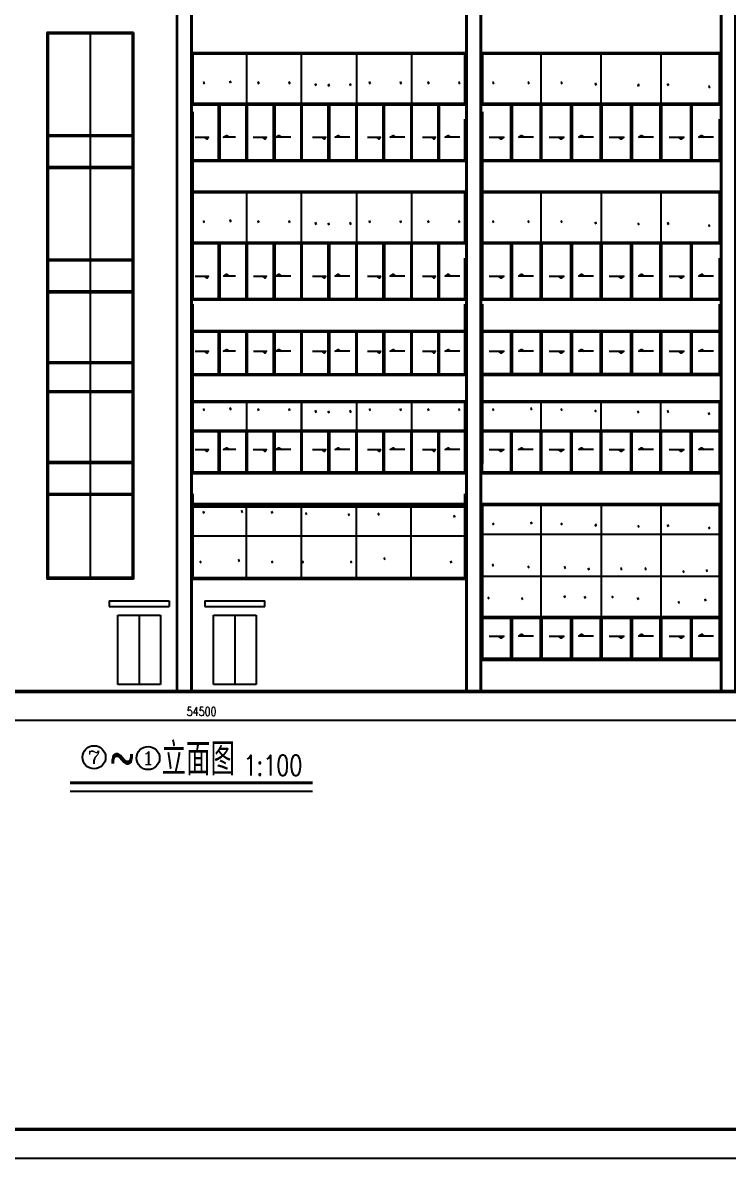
# Model space of a CAD drawing. Header units: millimetres. Extents: x 591771 to 1936534, y -622016 to 355666.
# Drawn here: x 712742 to 737121, y -103536 to -64272 of the extents above; entities that cross this region are included whole.
import ezdxf
from ezdxf.enums import TextEntityAlignment as Align

# ---------------------------------------------------------------- set-up
doc = ezdxf.new("R2010")
doc.units = ezdxf.units.MM
doc.header["$LTSCALE"] = 80
for name, color, linetype in [('\\M+5B4B0\\M+5BBA7', 124, 'Continuous'), ('\\M+5C1A2\\M+5C3E6\\M+5CFDF\\M+5CCF51', 7, 'Continuous'), ('\\M+5C1A2\\M+5C3E6\\M+5CFDF\\M+5CCF55', 140, 'Continuous'), ('\\M+5CDBC\\M+5BFF2', 252, 'Continuous'), ('AXIS', 3, 'Continuous'), ('AXIS_TEXT', 7, 'Continuous'), ('DIM_SYMB', 3, 'Continuous'), ('PUB_DIM', 3, 'Continuous'), ('WINDOW', 4, 'Continuous'), ('WINDOW_TEXT', 7, 'Continuous')]:
    doc.layers.add(name, color=color, linetype=linetype)
doc.styles.add('_TCH_AXIS', font='COMPLEX', dxfattribs={"bigfont": 'GBCBIG'})
doc.styles.add('DIM_FONT', font='SIMPLEX.shx', dxfattribs={"width": 0.8})
doc.styles.add('HZTXT', font='txt', dxfattribs={"height": 60, "bigfont": 'HZTXT'})
doc.dimstyles.new('DIMN', dxfattribs={"dimtxt": 300, "dimasz": 100, "dimexe": 250, "dimexo": 300, "dimgap": 150, "dimtad": 1, "dimdec": 0, "dimzin": 0, "dimdsep": 46, "dimtxsty": 'DIM_FONT', "dimblk": 'ARCHTICK', "dimcen": 0.09, "dimclrt": 7, "dimazin": 2, "dimtfac": 1, "dimtdec": 0, "dimtix": 1, "dimtmove": 2, "dimatfit": 3, "dimldrblk": 'ARCHTICK', "dimfxl": 0, "dimtolj": 1, "dimtzin": 0, "dimarcsym": 0})

# ---------------------------------------------------------------- blocks, each defined once
blk = doc.blocks.new('lmg3')
at = {"layer": '\\M+5B4B0\\M+5BBA7'}
for p, q in [((810879, -551852), (802579, -551852)), ((802579, -551852), (802579, -554352)), ((810829, -551902), (802629, -551902)), ((802629, -551902), (802629, -552852)), ((804654, -551852), (804654, -554352)), ((806729, -551852), (806729, -554352)), ((808804, -554352), (808804, -551852)), ((810829, -552852), (810829, -551902)), ((810879, -554352), (810879, -551852)), ((802629, -552852), (810879, -552852)), ((803629, -552852), (803629, -554352)), ((804679, -552902), (804679, -554302)), ((805704, -552852), (805704, -554352)), ((807779, -552852), (807779, -554352)), ((809854, -554352), (809854, -552852)), ((802579, -554352), (810879, -554352))]:
    blk.add_line(p, q, dxfattribs=at)
at = {"layer": 'WINDOW', "color": 252}
for p, q in [((803028, -552124), (802979, -552149)), ((803028, -552149), (802979, -552174)), ((804347, -552096), (804298, -552121)), ((804347, -552121), (804298, -552146)), ((805389, -552124), (805340, -552149)), ((805389, -552149), (805340, -552174)), ((806569, -552170), (806520, -552195)), ((806569, -552195), (806520, -552220)), ((808045, -552207), (807996, -552232)), ((808045, -552232), (807996, -552257)), ((809068, -552188), (809019, -552213)), ((809068, -552213), (809019, -552238)), ((810489, -552262), (810439, -552287)), ((810489, -552287), (810439, -552312)), ((802629, -552902), (803604, -552902)), ((802629, -552902), (802629, -554302)), ((803604, -552902), (803604, -554302)), ((803654, -552902), (804629, -552902)), ((803654, -552902), (803654, -554302)), ((804629, -552902), (804629, -554302)), ((804679, -552902), (805679, -552902)), ((805679, -552902), (805679, -554302)), ((805729, -552902), (806704, -552902)), ((805729, -552902), (805729, -554302)), ((806704, -552902), (806704, -554302)), ((806754, -552902), (807754, -552902)), ((806754, -552902), (806754, -554302)), ((807754, -552902), (807754, -554302)), ((807804, -552902), (808779, -552902)), ((807804, -552902), (807804, -554302)), ((808779, -554302), (808779, -552902)), ((808829, -552902), (809829, -552902)), ((808829, -554302), (808829, -552902)), ((809829, -554302), (809829, -552902)), ((809879, -552902), (810829, -552902)), ((809879, -554302), (809879, -552902)), ((810829, -554302), (810829, -552902)), ((802629, -554302), (803604, -554302)), ((803654, -554302), (804629, -554302)), ((804679, -554302), (805679, -554302)), ((805729, -554302), (806704, -554302)), ((806754, -554302), (807754, -554302)), ((807804, -554302), (808779, -554302)), ((808829, -554302), (809829, -554302)), ((809879, -554302), (810829, -554302))]:
    blk.add_line(p, q, dxfattribs=at)
for points in [[(802864, -553527), (803371, -553527), (803275, -553592), (803186, -553527)], [(804394, -553527), (803887, -553527), (803982, -553462), (804071, -553527)], [(804939, -553527), (805446, -553527), (805350, -553592), (805261, -553527)], [(806469, -553527), (805962, -553527), (806057, -553462), (806146, -553527)], [(807014, -553527), (807521, -553527), (807425, -553592), (807336, -553527)], [(808544, -553527), (808037, -553527), (808132, -553462), (808221, -553527)], [(809089, -553527), (809596, -553527), (809500, -553592), (809411, -553527)], [(810619, -553527), (810112, -553527), (810207, -553462), (810296, -553527)]]:
    blk.add_lwpolyline(points, dxfattribs=at)
blk = doc.blocks.new('lmg13')
at = {"layer": '\\M+5B4B0\\M+5BBA7'}
for p, q in [((848420, -586001), (838920, -586001)), ((838920, -586001), (838920, -588501)), ((848370, -586051), (838970, -586051)), ((838970, -586051), (838970, -587001)), ((840820, -586001), (840820, -588501)), ((842720, -588501), (842720, -586001)), ((842720, -586001), (842720, -588501)), ((844620, -586001), (844620, -588501)), ((846520, -586001), (846520, -588501)), ((848370, -587001), (848370, -586051)), ((848420, -588501), (848420, -586001)), ((838970, -587001), (848420, -587001)), ((839870, -587001), (839870, -588501)), ((840845, -587051), (840845, -588451)), ((841770, -587001), (841770, -588501)), ((843670, -588501), (843670, -587001)), ((845570, -588501), (845570, -587001)), ((847470, -588501), (847470, -587001)), ((838920, -588501), (848420, -588501))]:
    blk.add_line(p, q, dxfattribs=at)
at = {"layer": 'WINDOW', "color": 252}
for p, q in [((839370, -586272), (839321, -586298)), ((839370, -586298), (839321, -586323)), ((840288, -586245), (840239, -586270)), ((840288, -586270), (840239, -586295)), ((841255, -586272), (841206, -586298)), ((841255, -586298), (841206, -586323)), ((842325, -586272), (842276, -586298)), ((842325, -586298), (842276, -586323)), ((843235, -586337), (843186, -586362)), ((843235, -586362), (843186, -586387)), ((843686, -586355), (843637, -586380)), ((843686, -586380), (843637, -586406)), ((844433, -586337), (844384, -586362)), ((844433, -586362), (844384, -586387)), ((845103, -586272), (845054, -586298)), ((845103, -586298), (845054, -586323)), ((846173, -586272), (846124, -586298)), ((846173, -586298), (846124, -586323)), ((847128, -586272), (847079, -586298)), ((847128, -586298), (847079, -586323)), ((848198, -586272), (848149, -586298)), ((848198, -586298), (848149, -586323)), ((838970, -587051), (839845, -587051)), ((838970, -587051), (838970, -588451)), ((839845, -587051), (839845, -588451)), ((839895, -587051), (840795, -587051)), ((839895, -587051), (839895, -588451)), ((840795, -587051), (840795, -588451)), ((840845, -587051), (841745, -587051)), ((841745, -587051), (841745, -588451)), ((841795, -587051), (842695, -587051)), ((841795, -587051), (841795, -588451)), ((842695, -587051), (842695, -588451)), ((842745, -587051), (843645, -587051)), ((842745, -588451), (842745, -587051)), ((843645, -588451), (843645, -587051)), ((843695, -587051), (844595, -587051)), ((843695, -588451), (843695, -587051)), ((844595, -587051), (844595, -588451)), ((844620, -587051), (845545, -587051)), ((844645, -587051), (845545, -587051)), ((844645, -588451), (844645, -587051)), ((845545, -588451), (845545, -587051)), ((845595, -587051), (846495, -587051)), ((845595, -587051), (846495, -587051)), ((845595, -588451), (845595, -587051)), ((846495, -587051), (846495, -588451)), ((846545, -587051), (847445, -587051)), ((846545, -587051), (847445, -587051)), ((846545, -588451), (846545, -587051)), ((847445, -588451), (847445, -587051)), ((847495, -587051), (848370, -587051)), ((847495, -587051), (848370, -587051)), ((847495, -588451), (847495, -587051)), ((848370, -588451), (848370, -587051)), ((838970, -588451), (839845, -588451)), ((839895, -588451), (840795, -588451)), ((840845, -588451), (841745, -588451)), ((841795, -588451), (842695, -588451)), ((842745, -588451), (843645, -588451)), ((843695, -588451), (844595, -588451)), ((844620, -588451), (845545, -588451)), ((844645, -588451), (845545, -588451)), ((845595, -588451), (846495, -588451)), ((845595, -588451), (846495, -588451)), ((846545, -588451), (848370, -588451)), ((846545, -588451), (847445, -588451)), ((847495, -588451), (848370, -588451))]:
    blk.add_line(p, q, dxfattribs=at)
for points in [[(839050, -587676), (839507, -587676), (839461, -587741), (839372, -587676)], [(840447, -587676), (840032, -587676), (840128, -587611), (840217, -587676)], [(841057, -587676), (841515, -587676), (841469, -587741), (841380, -587676)], [(842354, -587676), (841846, -587676), (841942, -587611), (842031, -587676)], [(843100, -587676), (843557, -587676), (843511, -587741), (843422, -587676)], [(844396, -587676), (843889, -587676), (843984, -587611), (844073, -587676)], [(845000, -587676), (845457, -587676), (845411, -587741), (845322, -587676)], [(846296, -587676), (845789, -587676), (845884, -587611), (845973, -587676)], [(846900, -587676), (847357, -587676), (847311, -587741), (847222, -587676)], [(848196, -587676), (847689, -587676), (847784, -587611), (847873, -587676)]]:
    blk.add_lwpolyline(points, dxfattribs=at)
blk = doc.blocks.new('_ArchTick')
at = {"color": 0, "linetype": 'ByBlock', "const_width": 0.4}
blk.add_lwpolyline([(-0.5, -0.5), (0.5, 0.5)], dxfattribs=at)
blk = doc.blocks.new('*D132')
at = {"layer": 'Defpoints', "color": 0, "transparency": 16777216}
for p in [(691673, -87409), (746173, -87409), (746173, -88386)]:
    blk.add_point(p, dxfattribs=at)
at = {"layer": 'PUB_DIM', "color": 0, "lineweight": -2, "transparency": 16777216}
for p, q in [((691673, -87709), (691673, -88636)), ((746173, -87709), (746173, -88636)), ((691673, -88386), (746173, -88386))]:
    blk.add_line(p, q, dxfattribs=at)
at = {"layer": 'PUB_DIM', "color": 0, "lineweight": -2, "transparency": 16777216, "xscale": 100, "yscale": 100, "zscale": 100, "rotation": 180}
blk.add_blockref('_ArchTick', (691673, -88386), dxfattribs=at)
at = {"layer": 'PUB_DIM', "color": 0, "lineweight": -2, "transparency": 16777216, "xscale": 100, "yscale": 100, "zscale": 100}
blk.add_blockref('_ArchTick', (746173, -88386), dxfattribs=at)
at = {"layer": 'PUB_DIM', "color": 7, "transparency": 16777216, "insert": (718923, -88086), "char_height": 300, "attachment_point": 5, "style": 'DIM_FONT'}
blk.add_mtext('\\A1;54500', dxfattribs=at)

msp = doc.modelspace()

# ---------------------------------------------------------------- linework, layer by layer
at = {"layer": '\\M+5B4B0\\M+5BBA7'}
for p, q in [((713573.2, -64608.8), (713573.2, -83508.8)), ((716573.2, -64608.8), (713573.2, -64608.8)), ((713623.2, -64658.8), (713623.2, -83458.8)), ((716523.2, -64658.8), (713623.2, -64658.8)), ((715073.2, -64658.8), (715073.2, -83458.8)), ((716523.2, -64658.8), (716523.2, -83458.8)), ((716573.2, -64608.8), (716573.2, -83508.8)), ((728072.7, -65308.8), (718572.7, -65308.8)), ((728022.7, -65358.8), (718622.7, -65358.8)), ((718622.7, -65358.8), (718622.7, -67058.8)), ((720472.9, -65358.8), (720472.9, -69058.8)), ((722372.9, -69058.8), (722372.9, -65358.8)), ((724272.9, -65358.8), (724272.9, -69058.8)), ((726172.9, -65358.8), (726172.9, -69058.8)), ((728022.7, -67058.8), (728022.7, -65358.8)), ((736872.9, -65308.8), (728572.9, -65308.8)), ((736822.9, -65358.8), (728622.9, -65358.8)), ((728622.9, -65358.8), (728622.9, -67058.8)), ((730647.9, -65358.8), (730647.9, -69058.8)), ((732722.9, -65358.8), (732722.9, -69058.8)), ((734797.9, -69058.8), (734797.9, -65358.8)), ((736822.9, -67058.8), (736822.9, -65358.8)), ((718572.9, -65808.8), (718572.9, -69058.8)), ((728072.9, -69058.8), (728072.9, -65808.8)), ((728572.9, -65808.8), (728572.9, -69058.8)), ((736872.9, -69058.8), (736872.9, -65808.8)), ((718622.7, -67058.8), (728072.7, -67058.8)), ((719522.9, -67058.8), (719522.9, -69058.8)), ((720497.9, -67108.8), (720497.9, -69008.8)), ((721422.9, -67058.8), (721422.9, -69058.8)), ((722372.9, -67108.8), (722372.9, -69058.8)), ((723322.9, -69058.8), (723322.9, -67058.8)), ((725222.9, -69058.8), (725222.9, -67058.8)), ((727122.9, -69058.8), (727122.9, -67058.8)), ((728622.9, -67058.8), (736872.9, -67058.8)), ((729622.9, -67058.8), (729622.9, -69058.8)), ((730672.9, -67108.8), (730672.9, -69008.8)), ((731697.9, -67058.8), (731697.9, -69058.8)), ((733772.9, -67058.8), (733772.9, -69058.8)), ((735847.9, -69058.8), (735847.9, -67058.8)), ((716523.2, -68158.8), (713623.2, -68158.8)), ((716523.2, -68208.8), (713623.2, -68208.8)), ((718572.9, -69058.8), (728072.9, -69058.8)), ((728572.9, -69058.8), (736872.9, -69058.8)), ((716523.2, -69258.8), (713623.2, -69258.8)), ((716523.2, -69308.8), (713623.2, -69308.8)), ((728072.9, -70108.8), (718572.9, -70108.8)), ((728022.9, -70158.8), (718622.9, -70158.8)), ((718622.9, -70158.8), (718622.9, -71858.8)), ((720473.2, -70158.8), (720473.2, -73858.8)), ((722373.2, -73858.8), (722373.2, -70158.8)), ((724273.2, -70158.8), (724273.2, -73858.8)), ((726173.2, -70158.8), (726173.2, -73858.8)), ((728022.9, -71858.8), (728022.9, -70158.8)), ((736873.2, -70108.8), (728573.2, -70108.8)), ((736823.2, -70158.8), (728623.2, -70158.8)), ((728623.2, -70158.8), (728623.2, -71858.8)), ((730648.2, -70158.8), (730648.2, -73858.8)), ((732723.2, -70158.8), (732723.2, -73858.8)), ((734798.2, -73858.8), (734798.2, -70158.8)), ((736823.2, -71858.8), (736823.2, -70158.8)), ((718573.2, -70608.8), (718573.2, -73858.8)), ((728073.2, -73858.8), (728073.2, -70608.8)), ((728573.2, -70608.8), (728573.2, -73858.8)), ((736873.2, -73858.8), (736873.2, -70608.8)), ((718622.9, -71858.8), (728072.9, -71858.8)), ((719523.2, -71858.8), (719523.2, -73858.8)), ((720498.2, -71908.8), (720498.2, -73808.8)), ((721423.2, -71858.8), (721423.2, -73858.8)), ((722373.2, -71908.8), (722373.2, -73858.8)), ((723323.2, -73858.8), (723323.2, -71858.8)), ((725223.2, -73858.8), (725223.2, -71858.8)), ((727123.2, -73858.8), (727123.2, -71858.8)), ((728623.2, -71858.8), (736873.2, -71858.8)), ((729623.2, -71858.8), (729623.2, -73858.8)), ((730673.2, -71908.8), (730673.2, -73808.8)), ((731698.2, -71858.8), (731698.2, -73858.8)), ((733773.2, -71858.8), (733773.2, -73858.8)), ((735848.2, -73858.8), (735848.2, -71858.8)), ((716523.2, -72458.8), (713623.2, -72458.8)), ((716523.2, -72508.8), (713623.2, -72508.8)), ((716523.2, -73558.8), (713623.2, -73558.8)), ((716523.2, -73608.8), (713623.2, -73608.8)), ((718573.1, -73958.8), (718573.1, -76458.8)), ((718573.2, -73858.8), (728073.2, -73858.8)), ((718623.1, -74008.8), (718623.1, -74958.8)), ((728023.1, -74958.8), (728023.1, -74008.8)), ((728073.1, -76458.8), (728073.1, -73958.8)), ((728573.1, -73958.8), (728573.1, -76458.8)), ((728573.2, -73858.8), (736873.2, -73858.8)), ((728623.1, -74008.8), (728623.1, -74958.8)), ((736823.1, -74958.8), (736823.1, -74008.8)), ((718623.1, -74908.8), (728073.1, -74908.8)), ((719523.1, -74908.8), (719523.1, -76458.8)), ((720473.1, -74908.8), (720473.1, -76458.8)), ((720498.1, -74958.8), (720498.1, -76408.8)), ((721423.1, -74908.8), (721423.1, -76458.8)), ((722373.1, -76458.8), (722373.1, -74908.8)), ((722373.1, -74908.8), (722373.1, -76458.8)), ((723323.1, -76458.8), (723323.1, -74908.8)), ((724273.1, -74908.8), (724273.1, -76458.8)), ((725223.1, -76458.8), (725223.1, -74908.8)), ((726173.1, -74908.8), (726173.1, -76458.8)), ((727123.1, -76458.8), (727123.1, -74908.8)), ((728623.1, -74908.8), (736873.1, -74908.8)), ((729623.1, -74908.8), (729623.1, -76458.8)), ((730648.1, -74908.8), (730648.1, -76458.8)), ((730673.1, -74958.8), (730673.1, -76408.8)), ((731698.1, -74908.8), (731698.1, -76458.8)), ((732723.1, -74908.8), (732723.1, -76458.8)), ((733773.1, -74908.8), (733773.1, -76458.8)), ((734798.1, -76458.8), (734798.1, -74908.8)), ((735848.1, -76458.8), (735848.1, -74908.8)), ((716523.2, -76008.8), (713623.2, -76008.8)), ((716523.2, -76058.8), (713623.2, -76058.8)), ((718573.1, -76458.8), (728073.1, -76458.8)), ((728573.1, -76458.8), (736873.1, -76458.8)), ((716523.2, -77008.8), (713623.2, -77008.8)), ((716523.2, -77058.8), (713623.2, -77058.8)), ((716523.2, -79458.8), (713623.2, -79458.8)), ((716523.2, -79508.8), (713623.2, -79508.8)), ((716523.2, -80558.8), (713623.2, -80558.8)), ((716523.2, -80608.8), (713623.2, -80608.8)), ((718569.3, -80508.8), (718569.3, -83508.8)), ((718619.3, -80558.8), (718619.3, -83458.8)), ((728019.3, -83458.8), (728019.3, -80558.8)), ((728069.3, -83508.8), (728069.3, -80508.8)), ((728069.3, -80908.8), (718569.3, -80908.8)), ((728019.3, -80958.8), (718619.3, -80958.8)), ((720469.3, -83508.8), (720469.3, -80908.8)), ((722369.3, -83508.8), (722369.3, -80908.8)), ((724269.3, -83508.8), (724269.3, -80908.8)), ((726169.3, -83508.8), (726169.3, -80908.8)), ((736873.2, -80908.8), (728573.2, -80908.8)), ((728573.2, -80908.8), (728573.2, -86308.8)), ((728622.9, -81158.8), (728622.9, -86258.8)), ((736823.2, -80958.8), (728623.2, -80958.8)), ((728623.2, -80958.8), (728623.2, -84808.8)), ((730648.2, -80958.8), (730648.2, -86308.8)), ((732723.2, -80958.8), (732723.2, -86308.8)), ((734798.2, -86308.8), (734798.2, -80958.8)), ((736823.2, -84808.8), (736823.2, -80958.8)), ((736873.2, -86308.8), (736873.2, -80908.8)), ((718569.3, -82008.8), (728069.3, -82008.8)), ((728623.2, -81958.8), (736873.2, -81958.8)), ((716573.2, -83508.8), (713573.2, -83508.8)), ((716523.2, -83458.8), (713623.2, -83458.8)), ((718569.3, -83508.8), (728069.3, -83508.8)), ((718619.3, -83458.8), (728019.3, -83458.8)), ((728623.2, -83408.8), (736873.2, -83408.8)), ((721105.9, -84458.8), (721105.9, -84258.8)), ((721105.9, -84458.8), (721105.9, -84458.8)), ((728623.2, -84808.8), (736873.2, -84808.8)), ((729623.2, -84808.8), (729623.2, -86308.8)), ((731698.2, -84808.8), (731698.2, -86308.8)), ((733773.2, -84808.8), (733773.2, -86308.8)), ((735848.2, -86308.8), (735848.2, -84808.8)), ((730673.2, -84858.8), (730673.2, -86258.8)), ((728573.2, -86308.8), (736873.2, -86308.8))]:
    msp.add_line(p, q, dxfattribs=at)
at = {"layer": '\\M+5B4B0\\M+5BBA7', "ltscale": 20}
for p, q in [((718622.9, -67358.8), (718622.9, -72508.8)), ((728622.9, -67358.8), (728622.9, -72508.8)), ((718572.9, -67608.8), (718572.9, -72508.8)), ((728073.2, -67608.8), (728073.2, -72508.8)), ((728572.9, -67608.8), (728572.9, -72508.8)), ((736868.5, -67608.8), (736868.5, -72508.8)), ((728073.2, -73558.8), (728073.2, -79758.8)), ((718623.1, -74358.8), (718623.1, -79508.8)), ((728623.1, -74358.8), (728623.1, -79508.8)), ((718573.1, -74608.8), (718573.1, -79508.8)), ((718623.1, -74658.8), (718623.1, -79458.8)), ((728073.4, -74608.8), (728073.4, -79508.8)), ((728573.1, -74608.8), (728573.1, -79508.8)), ((728623.1, -74658.8), (728623.1, -79458.8)), ((736868.7, -76458.8), (728573.1, -76458.8)), ((736818.7, -76408.8), (728623.1, -76408.8)), ((728073.4, -77358.8), (718573.1, -77358.8)), ((728073.4, -77408.8), (718573.1, -77408.8)), ((736868.7, -77358.8), (728573.1, -77358.8)), ((736868.7, -77408.8), (728573.1, -77408.8)), ((728073.4, -79858.8), (718573.1, -79858.8)), ((728073.2, -79808.8), (718623.1, -79808.8)), ((736868.7, -79858.8), (728573.1, -79858.8)), ((736818.7, -79808.8), (728623.1, -79808.8)), ((718573.2, -80958.8), (728069.3, -80958.8)), ((718623.2, -81008.8), (728065.3, -81008.8)), ((728577.7, -80908.8), (736873.2, -80908.8)), ((728622.9, -81158.8), (728622.9, -86308.8)), ((728627.7, -80958.8), (736823.2, -80958.8)), ((728572.9, -81408.8), (728572.9, -86308.8)), ((728622.9, -81458.8), (728622.9, -86258.8)), ((736818.5, -81408.8), (736818.5, -86308.8)), ((736868.5, -81408.8), (736868.5, -86308.8)), ((718573.2, -83458.8), (728069.3, -83458.8)), ((718573.2, -83508.8), (728069.3, -83508.8)), ((715726.7, -84258.8), (717803.1, -84258.8)), ((715726.7, -84258.8), (715726.7, -84458.8)), ((717803.1, -84258.8), (717803.1, -84458.8)), ((719029.5, -84258.8), (721105.9, -84258.8)), ((719029.5, -84258.8), (719029.5, -84458.8)), ((715726.7, -84458.8), (717803.1, -84458.8)), ((716026.7, -87158.8), (716026.7, -84758.8)), ((716026.7, -84758.8), (717503.1, -84758.8)), ((716764.9, -84758.8), (716764.9, -87158.8)), ((717503.1, -84758.8), (717503.1, -87158.8)), ((719029.5, -84458.8), (721105.9, -84458.8)), ((719329.5, -87158.8), (719329.5, -84758.8)), ((719329.5, -84758.8), (720805.9, -84758.8)), ((720067.7, -84758.8), (720067.7, -87158.8)), ((720805.9, -84758.8), (720805.9, -87158.8)), ((736868.5, -86308.8), (728572.9, -86308.8)), ((736818.5, -86258.8), (728622.9, -86258.8)), ((717503.1, -87158.8), (716026.7, -87158.8)), ((720805.9, -87158.8), (719329.5, -87158.8))]:
    msp.add_line(p, q, dxfattribs=at)
at = {"layer": '\\M+5C1A2\\M+5C3E6\\M+5CFDF\\M+5CCF51'}
for p, q in [((690285.9, -87358.8), (748574.4, -87358.8)), ((690285.9, -87408.8), (748574.4, -87408.8))]:
    msp.add_line(p, q, dxfattribs=at)
at = {"layer": '\\M+5C1A2\\M+5C3E6\\M+5CFDF\\M+5CCF55', "const_width": 100}
for points in [[(718573.2, -87408.8), (718573.2, -61258.8), (718073.2, -61258.8), (718073.2, -87408.8), (718073.2, -63358.8)], [(728573.2, -87408.8), (728573.2, -62708.8), (728073.2, -62708.8), (728073.2, -87408.8), (728073.2, -63358.8)], [(737373.2, -87408.8), (737373.2, -62708.8), (736873.2, -62708.8), (736873.2, -87408.8), (736873.2, -63358.8)], [(689652, -87408.8), (748574.4, -87408.8)]]:
    msp.add_lwpolyline(points, dxfattribs=at)
at = {"layer": '\\M+5CDBC\\M+5BFF2', "color": 2}
msp.add_lwpolyline([(677476.3, -103536), (761576.3, -103536), (761576.3, -44136), (677476.3, -44136)], close=True, dxfattribs=at)
at = {"layer": '\\M+5CDBC\\M+5BFF2', "color": 2, "const_width": 112.5}
msp.add_lwpolyline([(678476.4, -102536), (760576.3, -102536), (760576.3, -45136), (678476.4, -45136)], close=True, dxfattribs=at)
at = {"layer": 'AXIS'}
for centre in [(715205.2, -89669.6), (717072, -89697.2)]:
    msp.add_circle(centre, 400, dxfattribs=at)
at = {"layer": 'DIM_SYMB'}
msp.add_line((714386, -90843.2), (722755.1, -90843.2), dxfattribs=at)
at = {"layer": 'DIM_SYMB', "const_width": 100}
msp.add_lwpolyline([(714375.8, -90550.9), (722755.1, -90550.9)], dxfattribs=at)
at = {"layer": 'WINDOW', "color": 252}
for p, q in [((719021.8, -66330.6), (718972.8, -66355.7)), ((719940.5, -66303), (719891.5, -66328)), ((719940.5, -66328), (719891.5, -66353.1)), ((720907.6, -66330.6), (720858.6, -66355.7)), ((721977.4, -66330.6), (721928.4, -66355.7)), ((724755.3, -66330.6), (724706.2, -66355.7)), ((725825, -66330.6), (725776, -66355.7)), ((726780.1, -66330.6), (726731.1, -66355.7)), ((727849.9, -66330.6), (727800.9, -66355.7)), ((729022.1, -66330.6), (728973.1, -66355.7)), ((730242.2, -66330.6), (730193.2, -66355.7)), ((731382.9, -66330.6), (731333.9, -66355.7)), ((719021.8, -66355.7), (718972.8, -66380.7)), ((720907.6, -66355.7), (720858.6, -66380.7)), ((721977.4, -66355.7), (721928.4, -66380.7)), ((722887.2, -66395.1), (722838.1, -66420.2)), ((722887.2, -66420.2), (722838.1, -66445.3)), ((723338.5, -66413.6), (723289.5, -66438.6)), ((723338.5, -66438.6), (723289.5, -66463.7)), ((724085.3, -66395.1), (724036.3, -66420.2)), ((724085.3, -66420.2), (724036.3, -66445.3)), ((724755.3, -66355.7), (724706.2, -66380.7)), ((725825, -66355.7), (725776, -66380.7)), ((726780.1, -66355.7), (726731.1, -66380.7)), ((727849.9, -66355.7), (727800.9, -66380.7)), ((729022.1, -66355.7), (728973.1, -66380.7)), ((730242.2, -66355.7), (730193.2, -66380.7)), ((731382.9, -66355.7), (731333.9, -66380.7)), ((732563.3, -66376.7), (732514.3, -66401.8)), ((732563.3, -66401.8), (732514.3, -66426.8)), ((734038.8, -66413.6), (733989.8, -66438.6)), ((734038.8, -66438.6), (733989.8, -66463.7)), ((735062.5, -66395.1), (735013.4, -66420.2)), ((735062.5, -66420.2), (735013.4, -66445.3)), ((736482.7, -66468.9), (736433.6, -66493.9)), ((736482.7, -66493.9), (736433.6, -66519)), ((718622.7, -67108.8), (719497.9, -67108.8)), ((719497.9, -67108.8), (719497.9, -69008.8)), ((719547.9, -67108.8), (720447.9, -67108.8)), ((719547.9, -67108.8), (719547.9, -69008.8)), ((720447.9, -67108.8), (720447.9, -69008.8)), ((720497.9, -67108.8), (721397.9, -67108.8)), ((721397.9, -67108.8), (721397.9, -69008.8)), ((721447.9, -67108.8), (722347.9, -67108.8)), ((721447.9, -67108.8), (721447.9, -69008.8)), ((722347.9, -67108.8), (722347.9, -69008.8)), ((722397.9, -67108.8), (723297.9, -67108.8)), ((722397.9, -69008.8), (722397.9, -67108.8)), ((723297.9, -69008.8), (723297.9, -67108.8)), ((723347.9, -67108.8), (724247.9, -67108.8)), ((723347.9, -69008.8), (723347.9, -67108.8)), ((724247.9, -67108.8), (724247.9, -69008.8)), ((724272.7, -67108.8), (725197.7, -67108.8)), ((724297.9, -67108.8), (725197.9, -67108.8)), ((724297.9, -69008.8), (724297.9, -67108.8)), ((725197.9, -69008.8), (725197.9, -67108.8)), ((725247.7, -67108.8), (726147.7, -67108.8)), ((725247.9, -67108.8), (726147.9, -67108.8)), ((725247.9, -69008.8), (725247.9, -67108.8)), ((726147.9, -67108.8), (726147.9, -69008.8)), ((726197.7, -67108.8), (727097.7, -67108.8)), ((726197.9, -67108.8), (727097.9, -67108.8)), ((726197.9, -69008.8), (726197.9, -67108.8)), ((727097.9, -69008.8), (727097.9, -67108.8)), ((727147.7, -67108.8), (728022.7, -67108.8)), ((727147.7, -67108.8), (728022.7, -67108.8)), ((727147.9, -69008.8), (727147.9, -67108.8)), ((728622.9, -67108.8), (729597.9, -67108.8)), ((729597.9, -67108.8), (729597.9, -69008.8)), ((729647.9, -67108.8), (730622.9, -67108.8)), ((729647.9, -67108.8), (729647.9, -69008.8)), ((730622.9, -67108.8), (730622.9, -69008.8)), ((730672.9, -67108.8), (731672.9, -67108.8)), ((731672.9, -67108.8), (731672.9, -69008.8)), ((731722.9, -67108.8), (732697.9, -67108.8)), ((731722.9, -67108.8), (731722.9, -69008.8)), ((732697.9, -67108.8), (732697.9, -69008.8)), ((732747.9, -67108.8), (733747.9, -67108.8)), ((732747.9, -67108.8), (732747.9, -69008.8)), ((733747.9, -67108.8), (733747.9, -69008.8)), ((733797.9, -67108.8), (734772.9, -67108.8)), ((733797.9, -67108.8), (733797.9, -69008.8)), ((734772.9, -69008.8), (734772.9, -67108.8)), ((734822.9, -67108.8), (735822.9, -67108.8)), ((734822.9, -69008.8), (734822.9, -67108.8)), ((735822.9, -69008.8), (735822.9, -67108.8)), ((735872.9, -67108.8), (736822.9, -67108.8)), ((735872.9, -69008.8), (735872.9, -67108.8)), ((718622.9, -67608.8), (718622.9, -69008.8)), ((728022.9, -69008.8), (728022.9, -67608.8)), ((728622.9, -67608.8), (728622.9, -69008.8)), ((736822.9, -69008.8), (736822.9, -67608.8)), ((718622.9, -69008.8), (719497.9, -69008.8)), ((719547.9, -69008.8), (720447.9, -69008.8)), ((720497.9, -69008.8), (721397.9, -69008.8)), ((721447.9, -69008.8), (722347.9, -69008.8)), ((722397.9, -69008.8), (723297.9, -69008.8)), ((723347.9, -69008.8), (724247.9, -69008.8)), ((724272.9, -69008.8), (725197.9, -69008.8)), ((724297.9, -69008.8), (725197.9, -69008.8)), ((725247.9, -69008.8), (726147.9, -69008.8)), ((725247.9, -69008.8), (726147.9, -69008.8)), ((726197.9, -69008.8), (728022.9, -69008.8)), ((726197.9, -69008.8), (727097.9, -69008.8)), ((727147.9, -69008.8), (728022.9, -69008.8)), ((728622.9, -69008.8), (729597.9, -69008.8)), ((729647.9, -69008.8), (730622.9, -69008.8)), ((730672.9, -69008.8), (731672.9, -69008.8)), ((731722.9, -69008.8), (732697.9, -69008.8)), ((732747.9, -69008.8), (733747.9, -69008.8)), ((733797.9, -69008.8), (734772.9, -69008.8)), ((734822.9, -69008.8), (735822.9, -69008.8)), ((735872.9, -69008.8), (736822.9, -69008.8)), ((719022.1, -71130.6), (718973.1, -71155.7)), ((719022.1, -71155.7), (718973.1, -71180.7)), ((719940.8, -71103), (719891.8, -71128)), ((719940.8, -71128), (719891.8, -71153.1)), ((720907.9, -71130.6), (720858.9, -71155.7)), ((720907.9, -71155.7), (720858.9, -71180.7)), ((721977.7, -71130.6), (721928.7, -71155.7)), ((721977.7, -71155.7), (721928.7, -71180.7)), ((722887.5, -71195.1), (722838.4, -71220.2)), ((722887.5, -71220.2), (722838.4, -71245.3)), ((723338.8, -71213.6), (723289.8, -71238.6)), ((723338.8, -71238.6), (723289.8, -71263.7)), ((724085.6, -71195.1), (724036.6, -71220.2)), ((724085.6, -71220.2), (724036.6, -71245.3)), ((724755.5, -71130.6), (724706.5, -71155.7)), ((724755.5, -71155.7), (724706.5, -71180.7)), ((725825.3, -71130.6), (725776.3, -71155.7)), ((725825.3, -71155.7), (725776.3, -71180.7)), ((726780.4, -71130.6), (726731.4, -71155.7)), ((726780.4, -71155.7), (726731.4, -71180.7)), ((727850.2, -71130.6), (727801.2, -71155.7)), ((727850.2, -71155.7), (727801.2, -71180.7)), ((729022.4, -71130.6), (728973.4, -71155.7)), ((729022.4, -71155.7), (728973.4, -71180.7)), ((730242.5, -71130.6), (730193.5, -71155.7)), ((730242.5, -71155.7), (730193.5, -71180.7)), ((731383.2, -71130.6), (731334.2, -71155.7)), ((731383.2, -71155.7), (731334.2, -71180.7)), ((732563.6, -71176.7), (732514.6, -71201.8)), ((732563.6, -71201.8), (732514.6, -71226.8)), ((734039.1, -71213.6), (733990.1, -71238.6)), ((734039.1, -71238.6), (733990.1, -71263.7)), ((735062.8, -71195.1), (735013.7, -71220.2)), ((735062.8, -71220.2), (735013.7, -71245.3)), ((736482.9, -71268.9), (736433.9, -71293.9)), ((736482.9, -71293.9), (736433.9, -71319)), ((718622.9, -71908.8), (719498.2, -71908.8)), ((719498.2, -71908.8), (719498.2, -73808.8)), ((719548.2, -71908.8), (720448.2, -71908.8)), ((719548.2, -71908.8), (719548.2, -73808.8)), ((720448.2, -71908.8), (720448.2, -73808.8)), ((720498.2, -71908.8), (721398.2, -71908.8)), ((721398.2, -71908.8), (721398.2, -73808.8)), ((721448.2, -71908.8), (722348.2, -71908.8)), ((721448.2, -71908.8), (721448.2, -73808.8)), ((722348.2, -71908.8), (722348.2, -73808.8)), ((722398.2, -71908.8), (723298.2, -71908.8)), ((722398.2, -73808.8), (722398.2, -71908.8)), ((723298.2, -73808.8), (723298.2, -71908.8)), ((723348.2, -71908.8), (724248.2, -71908.8)), ((723348.2, -73808.8), (723348.2, -71908.8)), ((724248.2, -71908.8), (724248.2, -73808.8)), ((724272.9, -71908.8), (725197.9, -71908.8)), ((724298.2, -71908.8), (725198.2, -71908.8)), ((724298.2, -73808.8), (724298.2, -71908.8)), ((725198.2, -73808.8), (725198.2, -71908.8)), ((725247.9, -71908.8), (726147.9, -71908.8)), ((725248.2, -71908.8), (726148.2, -71908.8)), ((725248.2, -73808.8), (725248.2, -71908.8)), ((726148.2, -71908.8), (726148.2, -73808.8)), ((726197.9, -71908.8), (727097.9, -71908.8)), ((726198.2, -71908.8), (727098.2, -71908.8)), ((726198.2, -73808.8), (726198.2, -71908.8)), ((727098.2, -73808.8), (727098.2, -71908.8)), ((727147.9, -71908.8), (728022.9, -71908.8)), ((727147.9, -71908.8), (728022.9, -71908.8)), ((727148.2, -73808.8), (727148.2, -71908.8)), ((728623.2, -71908.8), (729598.2, -71908.8)), ((729598.2, -71908.8), (729598.2, -73808.8)), ((729648.2, -71908.8), (730623.2, -71908.8)), ((729648.2, -71908.8), (729648.2, -73808.8)), ((730623.2, -71908.8), (730623.2, -73808.8)), ((730673.2, -71908.8), (731673.2, -71908.8)), ((731673.2, -71908.8), (731673.2, -73808.8)), ((731723.2, -71908.8), (732698.2, -71908.8)), ((731723.2, -71908.8), (731723.2, -73808.8)), ((732698.2, -71908.8), (732698.2, -73808.8)), ((732748.2, -71908.8), (733748.2, -71908.8)), ((732748.2, -71908.8), (732748.2, -73808.8)), ((733748.2, -71908.8), (733748.2, -73808.8)), ((733798.2, -71908.8), (734773.2, -71908.8)), ((733798.2, -71908.8), (733798.2, -73808.8)), ((734773.2, -73808.8), (734773.2, -71908.8)), ((734823.2, -71908.8), (735823.2, -71908.8)), ((734823.2, -73808.8), (734823.2, -71908.8)), ((735823.2, -73808.8), (735823.2, -71908.8)), ((735873.2, -71908.8), (736823.2, -71908.8)), ((735873.2, -73808.8), (735873.2, -71908.8)), ((718623.2, -72408.8), (718623.2, -73808.8)), ((728023.2, -73808.8), (728023.2, -72408.8)), ((728623.2, -72408.8), (728623.2, -73808.8)), ((736823.2, -73808.8), (736823.2, -72408.8)), ((718623.2, -73808.8), (719498.2, -73808.8)), ((719548.2, -73808.8), (720448.2, -73808.8)), ((720498.2, -73808.8), (721398.2, -73808.8)), ((721448.2, -73808.8), (722348.2, -73808.8)), ((722398.2, -73808.8), (723298.2, -73808.8)), ((723348.2, -73808.8), (724248.2, -73808.8)), ((724273.2, -73808.8), (725198.2, -73808.8)), ((724298.2, -73808.8), (725198.2, -73808.8)), ((725248.2, -73808.8), (726148.2, -73808.8)), ((725248.2, -73808.8), (726148.2, -73808.8)), ((726198.2, -73808.8), (728023.2, -73808.8)), ((726198.2, -73808.8), (727098.2, -73808.8)), ((727148.2, -73808.8), (728023.2, -73808.8)), ((728623.2, -73808.8), (729598.2, -73808.8)), ((729648.2, -73808.8), (730623.2, -73808.8)), ((730673.2, -73808.8), (731673.2, -73808.8)), ((731723.2, -73808.8), (732698.2, -73808.8)), ((732748.2, -73808.8), (733748.2, -73808.8)), ((733798.2, -73808.8), (734773.2, -73808.8)), ((734823.2, -73808.8), (735823.2, -73808.8)), ((735873.2, -73808.8), (736823.2, -73808.8)), ((718623.1, -74958.8), (719498.1, -74958.8)), ((719498.1, -74958.8), (719498.1, -76408.8)), ((719548.1, -74958.8), (720448.1, -74958.8)), ((719548.1, -74958.8), (719548.1, -76408.8)), ((720448.1, -74958.8), (720448.1, -76408.8)), ((720498.1, -74958.8), (721398.1, -74958.8)), ((721398.1, -74958.8), (721398.1, -76408.8)), ((721448.1, -74958.8), (722348.1, -74958.8)), ((721448.1, -74958.8), (721448.1, -76408.8)), ((722348.1, -74958.8), (722348.1, -76408.8)), ((722398.1, -74958.8), (723298.1, -74958.8)), ((722398.1, -76408.8), (722398.1, -74958.8)), ((723298.1, -76408.8), (723298.1, -74958.8)), ((723348.1, -74958.8), (724248.1, -74958.8)), ((723348.1, -76408.8), (723348.1, -74958.8)), ((724248.1, -74958.8), (724248.1, -76408.8)), ((724298.1, -74958.8), (725198.1, -74958.8)), ((724298.1, -76408.8), (724298.1, -74958.8)), ((725198.1, -76408.8), (725198.1, -74958.8)), ((725248.1, -74958.8), (726148.1, -74958.8)), ((725248.1, -74958.8), (726148.1, -74958.8)), ((725248.1, -76408.8), (725248.1, -74958.8)), ((726148.1, -74958.8), (726148.1, -76408.8)), ((726198.1, -74958.8), (727098.1, -74958.8)), ((726198.1, -74958.8), (727098.1, -74958.8)), ((726198.1, -76408.8), (726198.1, -74958.8)), ((727098.1, -76408.8), (727098.1, -74958.8)), ((727148.1, -74958.8), (728023.1, -74958.8)), ((727148.1, -74958.8), (728023.1, -74958.8)), ((727148.1, -76408.8), (727148.1, -74958.8)), ((728623.1, -74958.8), (729598.1, -74958.8)), ((729598.1, -74958.8), (729598.1, -76408.8)), ((729648.1, -74958.8), (730623.1, -74958.8)), ((729648.1, -74958.8), (729648.1, -76408.8)), ((730623.1, -74958.8), (730623.1, -76408.8)), ((730673.1, -74958.8), (731673.1, -74958.8)), ((731673.1, -74958.8), (731673.1, -76408.8)), ((731723.1, -74958.8), (732698.1, -74958.8)), ((731723.1, -74958.8), (731723.1, -76408.8)), ((732698.1, -74958.8), (732698.1, -76408.8)), ((732748.1, -74958.8), (733748.1, -74958.8)), ((732748.1, -74958.8), (732748.1, -76408.8)), ((733748.1, -74958.8), (733748.1, -76408.8)), ((733798.1, -74958.8), (734773.1, -74958.8)), ((733798.1, -74958.8), (733798.1, -76408.8)), ((734773.1, -76408.8), (734773.1, -74958.8)), ((734823.1, -74958.8), (735823.1, -74958.8)), ((734823.1, -76408.8), (734823.1, -74958.8)), ((735823.1, -76408.8), (735823.1, -74958.8)), ((735873.1, -74958.8), (736823.1, -74958.8)), ((735873.1, -76408.8), (735873.1, -74958.8)), ((718623.1, -75008.8), (718623.1, -76408.8)), ((728023.1, -76408.8), (728023.1, -75008.8)), ((728623.1, -75008.8), (728623.1, -76408.8)), ((736823.1, -76408.8), (736823.1, -75008.8)), ((718623.1, -76408.8), (719498.1, -76408.8)), ((719548.1, -76408.8), (720448.1, -76408.8)), ((720498.1, -76408.8), (721398.1, -76408.8)), ((721448.1, -76408.8), (722348.1, -76408.8)), ((722398.1, -76408.8), (723298.1, -76408.8)), ((723348.1, -76408.8), (724248.1, -76408.8)), ((724273.1, -76408.8), (725198.1, -76408.8)), ((724298.1, -76408.8), (725198.1, -76408.8)), ((725248.1, -76408.8), (726148.1, -76408.8)), ((725248.1, -76408.8), (726148.1, -76408.8)), ((726198.1, -76408.8), (728023.1, -76408.8)), ((726198.1, -76408.8), (727098.1, -76408.8)), ((727148.1, -76408.8), (728023.1, -76408.8)), ((728623.1, -76408.8), (729598.1, -76408.8)), ((729648.1, -76408.8), (730623.1, -76408.8)), ((730673.1, -76408.8), (731673.1, -76408.8)), ((731723.1, -76408.8), (732698.1, -76408.8)), ((732748.1, -76408.8), (733748.1, -76408.8)), ((733798.1, -76408.8), (734773.1, -76408.8)), ((734823.1, -76408.8), (735823.1, -76408.8)), ((735873.1, -76408.8), (736823.1, -76408.8)), ((719018.4, -81180.6), (718969.4, -81205.7)), ((719018.4, -81205.7), (718969.4, -81230.7)), ((720337.2, -81153), (720288.1, -81178)), ((720337.2, -81178), (720288.1, -81203.1)), ((721379.3, -81180.6), (721330.2, -81205.7)), ((721379.3, -81205.7), (721330.2, -81230.7)), ((722559.7, -81226.7), (722510.6, -81251.8)), ((722559.7, -81251.8), (722510.6, -81276.8)), ((724035.2, -81263.6), (723986.1, -81288.6)), ((725058.8, -81245.1), (725009.8, -81270.2)), ((725058.8, -81270.2), (725009.8, -81295.3)), ((724035.2, -81288.6), (723986.1, -81313.7)), ((727679, -81318.9), (727630, -81343.9)), ((727679, -81343.9), (727630, -81369)), ((729022.4, -81580.6), (728973.4, -81605.7)), ((729022.4, -81605.7), (728973.4, -81630.7)), ((730341.1, -81553), (730292.1, -81578)), ((730341.1, -81578), (730292.1, -81603.1)), ((731383.2, -81580.6), (731334.2, -81605.7)), ((731383.2, -81605.7), (731334.2, -81630.7)), ((732563.6, -81626.7), (732514.6, -81651.8)), ((732563.6, -81651.8), (732514.6, -81676.8)), ((734039.1, -81663.6), (733990.1, -81688.6)), ((735062.8, -81645.1), (735013.7, -81670.2)), ((734039.1, -81688.6), (733990.1, -81713.7)), ((735062.8, -81670.2), (735013.7, -81695.3)), ((736482.9, -81718.9), (736433.9, -81743.9)), ((736482.9, -81743.9), (736433.9, -81769)), ((725270.9, -82782.8), (725221.9, -82807.9)), ((725270.9, -82807.9), (725221.9, -82832.9)), ((718912.7, -82902.6), (718863.7, -82927.7)), ((718912.7, -82927.7), (718863.7, -82952.7)), ((720235.7, -82847.3), (720186.7, -82872.4)), ((720235.7, -82872.4), (720186.7, -82897.5)), ((721387.6, -82902.6), (721338.5, -82927.7)), ((721387.6, -82927.7), (721338.5, -82952.7)), ((722449, -82902.6), (722400, -82927.7)), ((722449, -82927.7), (722400, -82952.7)), ((724113.3, -82902.6), (724064.3, -82927.7)), ((724113.3, -82927.7), (724064.3, -82952.7)), ((727564, -82902.6), (727515, -82927.7)), ((727564, -82927.7), (727515, -82952.7)), ((729013.2, -83007.5), (728964.1, -83032.5)), ((729013.2, -83032.5), (728964.1, -83057.6)), ((730243.9, -83071.2), (730194.8, -83096.3)), ((730243.9, -83096.3), (730194.8, -83121.3)), ((731501.9, -83089.4), (731452.9, -83114.5)), ((731501.9, -83114.5), (731452.9, -83139.5)), ((732322.4, -83144.1), (732273.3, -83169.2)), ((732322.4, -83169.2), (732273.3, -83194.2)), ((733443.7, -83135), (733394.6, -83160)), ((733443.7, -83160), (733394.6, -83185.1)), ((734282.3, -83135), (734233.3, -83160)), ((734282.3, -83160), (734233.3, -83185.1)), ((735595.1, -83235.2), (735546, -83260.3)), ((736406.4, -83198.8), (736357.4, -83223.8)), ((736406.4, -83223.8), (736357.4, -83248.9)), ((735595.1, -83260.3), (735546, -83285.3)), ((728858.2, -84146.2), (728809.2, -84171.3)), ((728858.2, -84171.3), (728809.2, -84196.3)), ((730025.1, -84164.5), (729976, -84189.5)), ((730025.1, -84189.5), (729976, -84214.6)), ((731492.8, -84100.7), (731443.7, -84125.7)), ((731492.8, -84125.7), (731443.7, -84150.8)), ((732194.7, -84118.9), (732145.7, -84144)), ((732194.7, -84144), (732145.7, -84169)), ((733142.8, -84109.8), (733093.8, -84134.8)), ((733142.8, -84134.8), (733093.8, -84159.9)), ((734027.1, -84164.5), (733978.1, -84189.5)), ((734027.1, -84189.5), (733978.1, -84214.6)), ((735440.1, -84292), (735391.1, -84317.1)), ((735440.1, -84317.1), (735391.1, -84342.1)), ((736351.7, -84210), (736302.7, -84235.1)), ((736351.7, -84235.1), (736302.7, -84260.1)), ((728623.2, -84858.8), (729598.2, -84858.8)), ((728623.2, -84858.8), (728623.2, -86258.8)), ((729598.2, -84858.8), (729598.2, -86258.8)), ((729648.2, -84858.8), (730623.2, -84858.8)), ((729648.2, -84858.8), (729648.2, -86258.8)), ((730623.2, -84858.8), (730623.2, -86258.8)), ((730673.2, -84858.8), (731673.2, -84858.8)), ((731673.2, -84858.8), (731673.2, -86258.8)), ((731723.2, -84858.8), (732698.2, -84858.8)), ((731723.2, -84858.8), (731723.2, -86258.8)), ((732698.2, -84858.8), (732698.2, -86258.8)), ((732748.2, -84858.8), (733748.2, -84858.8)), ((732748.2, -84858.8), (732748.2, -86258.8)), ((733748.2, -84858.8), (733748.2, -86258.8)), ((733798.2, -84858.8), (734773.2, -84858.8)), ((733798.2, -84858.8), (733798.2, -86258.8)), ((734773.2, -86258.8), (734773.2, -84858.8)), ((734823.2, -84858.8), (735823.2, -84858.8)), ((734823.2, -86258.8), (734823.2, -84858.8)), ((735823.2, -86258.8), (735823.2, -84858.8)), ((735873.2, -84858.8), (736823.2, -84858.8)), ((735873.2, -86258.8), (735873.2, -84858.8)), ((736823.2, -86258.8), (736823.2, -84858.8)), ((728623.2, -86258.8), (729598.2, -86258.8)), ((729648.2, -86258.8), (730623.2, -86258.8)), ((730673.2, -86258.8), (731673.2, -86258.8)), ((731723.2, -86258.8), (732698.2, -86258.8)), ((732748.2, -86258.8), (733748.2, -86258.8)), ((733798.2, -86258.8), (734773.2, -86258.8)), ((734823.2, -86258.8), (735823.2, -86258.8)), ((735873.2, -86258.8), (736823.2, -86258.8))]:
    msp.add_line(p, q, dxfattribs=at)
for points in [[(718702.1, -68234.3), (719159.4, -68234.3), (719113.7, -68299.3), (719024.6, -68234.3)], [(720099.2, -68234.3), (719684.7, -68234.3), (719780.4, -68169.2), (719869.5, -68234.3)], [(720709.9, -68234.3), (721167.2, -68234.3), (721121.5, -68299.3), (721032.4, -68234.3)], [(722006.3, -68234.3), (721499, -68234.3), (721594.7, -68169.2), (721683.8, -68234.3)], [(722752.1, -68234.3), (723209.4, -68234.3), (723163.7, -68299.3), (723074.6, -68234.3)], [(724048.5, -68234.3), (723541.1, -68234.3), (723636.9, -68169.2), (723725.9, -68234.3)], [(724652.1, -68234.3), (725109.4, -68234.3), (725063.7, -68299.3), (724974.6, -68234.3)], [(725948.5, -68234.3), (725441.1, -68234.3), (725536.9, -68169.2), (725625.9, -68234.3)], [(726552.1, -68234.3), (727009.4, -68234.3), (726963.7, -68299.3), (726874.6, -68234.3)], [(727848.5, -68234.3), (727341.1, -68234.3), (727436.9, -68169.2), (727525.9, -68234.3)], [(728857.8, -68234.3), (729365.1, -68234.3), (729269.4, -68299.3), (729180.3, -68234.3)], [(730388.1, -68234.3), (729880.8, -68234.3), (729976.5, -68169.2), (730065.6, -68234.3)], [(730932.8, -68234.3), (731440.1, -68234.3), (731344.4, -68299.3), (731255.3, -68234.3)], [(732463.1, -68234.3), (731955.8, -68234.3), (732051.5, -68169.2), (732140.6, -68234.3)], [(733007.8, -68234.3), (733515.1, -68234.3), (733419.4, -68299.3), (733330.3, -68234.3)], [(734538.1, -68234.3), (734030.8, -68234.3), (734126.5, -68169.2), (734215.6, -68234.3)], [(735082.8, -68234.3), (735590.1, -68234.3), (735494.4, -68299.3), (735405.3, -68234.3)], [(736613.1, -68234.3), (736105.8, -68234.3), (736201.5, -68169.2), (736290.6, -68234.3)], [(720099.5, -73034.3), (719685, -73034.3), (719780.7, -72969.2), (719869.8, -73034.3)], [(722006.6, -73034.3), (721499.2, -73034.3), (721595, -72969.2), (721684.1, -73034.3)], [(724048.8, -73034.3), (723541.4, -73034.3), (723637.2, -72969.2), (723726.2, -73034.3)], [(725948.8, -73034.3), (725441.4, -73034.3), (725537.2, -72969.2), (725626.2, -73034.3)], [(727848.8, -73034.3), (727341.4, -73034.3), (727437.2, -72969.2), (727526.2, -73034.3)], [(730388.4, -73034.3), (729881, -73034.3), (729976.8, -72969.2), (730065.9, -73034.3)], [(732463.4, -73034.3), (731956, -73034.3), (732051.8, -72969.2), (732140.9, -73034.3)], [(734538.4, -73034.3), (734031, -73034.3), (734126.8, -72969.2), (734215.9, -73034.3)], [(736613.4, -73034.3), (736106, -73034.3), (736201.8, -72969.2), (736290.9, -73034.3)], [(718702.3, -73034.3), (719159.7, -73034.3), (719114, -73099.3), (719024.9, -73034.3)], [(720710.2, -73034.3), (721167.5, -73034.3), (721121.8, -73099.3), (721032.7, -73034.3)], [(722752.3, -73034.3), (723209.7, -73034.3), (723164, -73099.3), (723074.9, -73034.3)], [(724652.3, -73034.3), (725109.7, -73034.3), (725064, -73099.3), (724974.9, -73034.3)], [(726552.3, -73034.3), (727009.7, -73034.3), (726964, -73099.3), (726874.9, -73034.3)], [(728858.1, -73034.3), (729365.4, -73034.3), (729269.7, -73099.3), (729180.6, -73034.3)], [(730933.1, -73034.3), (731440.4, -73034.3), (731344.7, -73099.3), (731255.6, -73034.3)], [(733008.1, -73034.3), (733515.4, -73034.3), (733419.7, -73099.3), (733330.6, -73034.3)], [(735083.1, -73034.3), (735590.4, -73034.3), (735494.7, -73099.3), (735405.6, -73034.3)], [(718702.2, -75634.3), (719159.6, -75634.3), (719113.8, -75699.3), (719024.8, -75634.3)], [(720099.4, -75634.3), (719684.8, -75634.3), (719780.6, -75569.2), (719869.7, -75634.3)], [(720710, -75634.3), (721167.4, -75634.3), (721121.6, -75699.3), (721032.6, -75634.3)], [(722006.5, -75634.3), (721499.1, -75634.3), (721594.8, -75569.2), (721683.9, -75634.3)], [(722752.2, -75634.3), (723209.6, -75634.3), (723163.8, -75699.3), (723074.8, -75634.3)], [(724048.6, -75634.3), (723541.3, -75634.3), (723637, -75569.2), (723726.1, -75634.3)], [(724652.2, -75634.3), (725109.6, -75634.3), (725063.8, -75699.3), (724974.8, -75634.3)], [(725948.6, -75634.3), (725441.3, -75634.3), (725537, -75569.2), (725626.1, -75634.3)], [(726552.2, -75634.3), (727009.6, -75634.3), (726963.8, -75699.3), (726874.8, -75634.3)], [(727848.6, -75634.3), (727341.3, -75634.3), (727437, -75569.2), (727526.1, -75634.3)], [(728857.9, -75634.3), (729365.3, -75634.3), (729269.5, -75699.3), (729180.5, -75634.3)], [(730388.3, -75634.3), (729880.9, -75634.3), (729976.6, -75569.2), (730065.7, -75634.3)], [(730932.9, -75634.3), (731440.3, -75634.3), (731344.5, -75699.3), (731255.5, -75634.3)], [(732463.3, -75634.3), (731955.9, -75634.3), (732051.6, -75569.2), (732140.7, -75634.3)], [(733007.9, -75634.3), (733515.3, -75634.3), (733419.5, -75699.3), (733330.5, -75634.3)], [(734538.3, -75634.3), (734030.9, -75634.3), (734126.6, -75569.2), (734215.7, -75634.3)], [(735082.9, -75634.3), (735590.3, -75634.3), (735494.5, -75699.3), (735405.5, -75634.3)], [(736613.3, -75634.3), (736105.9, -75634.3), (736201.6, -75569.2), (736290.7, -75634.3)], [(728858.1, -85484.3), (729365.4, -85484.3), (729269.7, -85549.3), (729180.6, -85484.3)], [(730388.4, -85484.3), (729881, -85484.3), (729976.8, -85419.2), (730065.9, -85484.3)], [(730933.1, -85484.3), (731440.4, -85484.3), (731344.7, -85549.3), (731255.6, -85484.3)], [(732463.4, -85484.3), (731956, -85484.3), (732051.8, -85419.2), (732140.9, -85484.3)], [(733008.1, -85484.3), (733515.4, -85484.3), (733419.7, -85549.3), (733330.6, -85484.3)], [(734538.4, -85484.3), (734031, -85484.3), (734126.8, -85419.2), (734215.9, -85484.3)], [(735083.1, -85484.3), (735590.4, -85484.3), (735494.7, -85549.3), (735405.6, -85484.3)], [(736613.4, -85484.3), (736106, -85484.3), (736201.8, -85419.2), (736290.9, -85484.3)]]:
    msp.add_lwpolyline(points, dxfattribs=at)

# ---------------------------------------------------------------- block references
at = {"layer": '\\M+5B4B0\\M+5BBA7'}
for name, p in [('lmg13', (-120347.2, 508641.8)), ('lmg3', (-74010.3, 474493))]:
    msp.add_blockref(name, p, dxfattribs=at)

# ---------------------------------------------------------------- texts
at = {"layer": 'AXIS_TEXT', "style": '_TCH_AXIS'}
for s, width, p, p2 in [('7', 1.5, (714978.9, -89895.9), (715431.5, -89895.9)), ('1', 2.333333, (716845.7, -89923.5), (717298.3, -89923.5))]:
    msp.add_text(s, height=452.5, dxfattribs=dict(at, width=width)).set_placement(p, p2, align=Align.FIT)
at = {"layer": 'WINDOW_TEXT', "style": 'HZTXT', "width": 0.75}
for s, height, p in [('立面图', 1125, (717540.9, -90299.5)), ('~', 1125, (715743.7, -90206.7)), ('1:100', 700, (720377.1, -90299.5))]:
    msp.add_text(s, height=height, dxfattribs=at).set_placement(p)

# ---------------------------------------------------------------- dimensions: what is measured, and where the dimension line sits
at = {"layer": 'PUB_DIM'}
dim = msp.add_aligned_dim(p1=(691673.2, -87408.8), p2=(746173.2, -87408.8), distance=-977, dimstyle='DIMN', dxfattribs=at)
dim.commit()
dim.dimension.update_dxf_attribs({"geometry": '*D132', "text_midpoint": (718923.2, -88085.7)})

doc.saveas('drawing.dxf')
